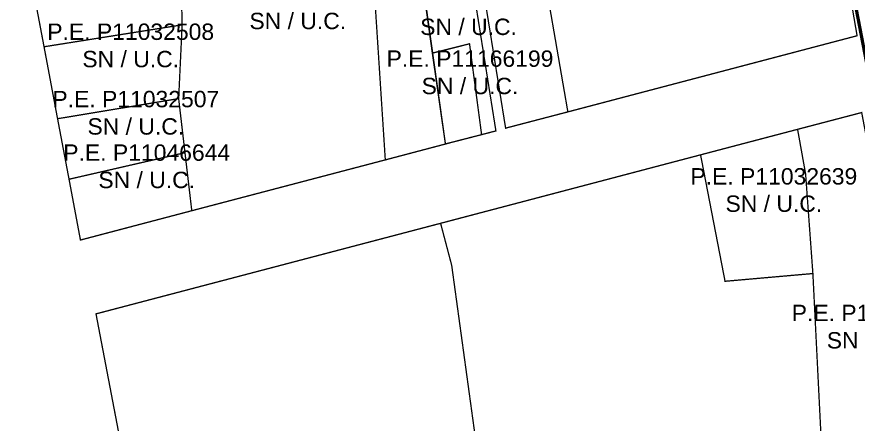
# Model space of a CAD drawing. Header units: metres. Extents: x 561401 to 594056, y 8460144 to 8508504.
# Drawn here: x 586775.9 to 586904.1, y 8500915.1 to 8500977.3 of the extents above; entities that cross this region are included whole.
import ezdxf

# ---------------------------------------------------------------- set-up
doc = ezdxf.new("R2010")
doc.units = ezdxf.units.M
for name, color, linetype in [('1.1. DERECHO DE VIA', 230, 'Continuous'), ('1.2. AFECTADOS BASE GRAFICA SUNARP', 150, 'Continuous'), ('1.2. BASE GRAFICA SUNARP', 150, 'Continuous'), ('1.3 ETIQUETA P.E. Y U.C.', 1, 'Continuous')]:
    doc.layers.add(name, color=color, linetype=linetype)
doc.styles.add('Arial', font='arial.ttf', dxfattribs={"height": 1})

msp = doc.modelspace()

# ---------------------------------------------------------------- linework, layer by layer
at = {"layer": '1.1. DERECHO DE VIA', "color": 230, "linetype": 'Continuous', "lineweight": 40, "ltscale": 0.2, "const_width": 0.5}
msp.add_lwpolyline([(586917.07, 8500909), (586913.41, 8500928.66), (586909.75, 8500948.33), (586905.87, 8500967.95), (586902.09, 8500987.58), (586898.36, 8501007.23), (586895.96, 8501027.54), (586892.79, 8501046.96), (586888.81, 8501066.44), (586885.45, 8501086.15), (586882, 8501105.85), (586878.42, 8501125.53), (586875.03, 8501145.23), (586871.47, 8501164.92), (586868.64, 8501184.71), (586865.67, 8501204.48), (586862.71, 8501224.26), (586859.66, 8501244.03), (586856.42, 8501263.76), (586853.01, 8501283.47)], dxfattribs=at)
at = {"layer": '1.2. AFECTADOS BASE GRAFICA SUNARP', "color": 64, "linetype": 'Continuous', "lineweight": -3, "const_width": 0.2}
for points in [[(586845.5, 8500981.36), (586848.92, 8500959.86), (586846.74, 8500959.29), (586841.23, 8500957.87), (586841.23, 8500957.86), (586832.06, 8500955.44), (586802.56, 8500947.69), (586785.59, 8500943.22), (586783.85, 8500952.49), (586782.1, 8500961.72), (586780.04, 8500972.69), (586776.01, 8500993.99)], [(586901.95, 8500986.12), (586903.98, 8500974.37), (586859.89, 8500962.76), (586850.4, 8500960.28), (586846.34, 8500985.51)]]:
    msp.add_lwpolyline(points, dxfattribs=at)
msp.add_lwpolyline([(586787.96, 8500931.96), (586840.49, 8500945.77), (586880.12, 8500956.21), (586894.91, 8500960.1), (586904.68, 8500962.66), (586915.56, 8500905.34), (586917.83, 8500893.34), (586923.84, 8500861.62), (586906.83, 8500858.33), (586857.38, 8500848.76), (586805.75, 8500838.77), (586787.96, 8500931.96)], close=True, dxfattribs=at)
at = {"layer": '1.2. BASE GRAFICA SUNARP', "color": 64, "linetype": 'Continuous', "lineweight": -3, "const_width": 0.2}
for points in [[(586838.01, 8500980.8), (586835.27, 8501002.6), (586829.09, 8501001.16), (586832.06, 8500955.44), (586841.23, 8500957.86), (586838.01, 8500980.8)], [(586829.09, 8501001.16), (586826.24, 8501000.5), (586810.34, 8500997.8), (586810.91, 8500991.91), (586800.76, 8500990.47), (586801.09, 8500976.03), (586800.56, 8500964.78), (586802.56, 8500947.69), (586832.06, 8500955.44), (586829.09, 8501001.16)], [(586800.76, 8500990.47), (586800.53, 8500997.59), (586776.01, 8500993.99), (586780.04, 8500972.69), (586801.09, 8500976.03), (586800.76, 8500990.47)], [(586901.95, 8500986.12), (586884.59, 8500983.49), (586883.67, 8500989.52), (586874.35, 8500988.22), (586873.38, 8500996.91), (586854.7, 8500992.74), (586859.89, 8500962.76), (586903.98, 8500974.37), (586901.95, 8500986.12)], [(586854.7, 8500992.74), (586847.48, 8500991.13), (586846.34, 8500985.51), (586850.4, 8500960.28), (586859.89, 8500962.76), (586854.7, 8500992.74)], [(586837.96, 8500980.81), (586839.23, 8500971.72), (586844.9, 8500973.14), (586846.74, 8500959.29), (586848.92, 8500959.86), (586845.5, 8500981.36), (586837.96, 8500980.81)], [(586801.09, 8500976.03), (586780.04, 8500972.69), (586782.1, 8500961.72), (586800.56, 8500964.78), (586801.09, 8500976.03)], [(586839.23, 8500971.72), (586841.22, 8500957.87), (586846.74, 8500959.29), (586844.9, 8500973.14), (586839.23, 8500971.72)], [(586800.56, 8500964.78), (586782.1, 8500961.72), (586783.85, 8500952.49), (586801.52, 8500956.54), (586800.56, 8500964.78)], [(586904.68, 8500962.66), (586894.91, 8500960.1), (586896.13, 8500953.3), (586897.24, 8500938.11), (586898.97, 8500903.47), (586908.12, 8500904.95), (586908.55, 8500903.82), (586915.56, 8500905.34), (586904.68, 8500962.66)], [(586896.13, 8500953.3), (586894.91, 8500960.1), (586880.12, 8500956.21), (586883.85, 8500936.93), (586897.24, 8500938.11), (586896.13, 8500953.3)], [(586801.52, 8500956.54), (586783.85, 8500952.49), (586785.59, 8500943.22), (586802.56, 8500947.69), (586801.52, 8500956.54)], [(586900.96, 8500903.79), (586898.97, 8500903.47), (586897.24, 8500938.11), (586883.85, 8500936.93), (586880.12, 8500956.21), (586840.49, 8500945.77), (586842.18, 8500939.37), (586847.9, 8500897.69), (586857.38, 8500848.76), (586906.83, 8500858.33), (586900.96, 8500903.79)], [(586847.9, 8500897.69), (586842.18, 8500939.37), (586840.49, 8500945.77), (586787.96, 8500931.96), (586805.75, 8500838.77), (586857.38, 8500848.76), (586847.9, 8500897.69)]]:
    msp.add_lwpolyline(points, close=True, dxfattribs=at)

# ---------------------------------------------------------------- texts
at = {"layer": '1.3 ETIQUETA P.E. Y U.C.', "color": 1, "char_height": 2.5, "attachment_point": 5, "style": 'Arial'}
for s, insert in [('P.E. P11032506\\PSN / U.C.', (586818.72, 8500978.69)), ('P.E. P11032504\\PSN / U.C.', (586844.75, 8500977.8)), ('P.E. P11032508\\PSN / U.C.', (586793.25, 8500972.88)), ('P.E. P11166199\\PSN / U.C.', (586844.97, 8500968.78)), ('P.E. P11032507\\PSN / U.C.', (586794.03, 8500962.61)), ('P.E. P11046644\\PSN / U.C.', (586795.69, 8500954.45)), ('P.E. P11032639\\PSN / U.C.', (586891.29, 8500950.83)), ('P.E. P11032640\\PSN / U.C.', (586906.73, 8500930))]:
    msp.add_mtext(s, dxfattribs=dict(at, insert=insert))

doc.saveas('drawing.dxf')
